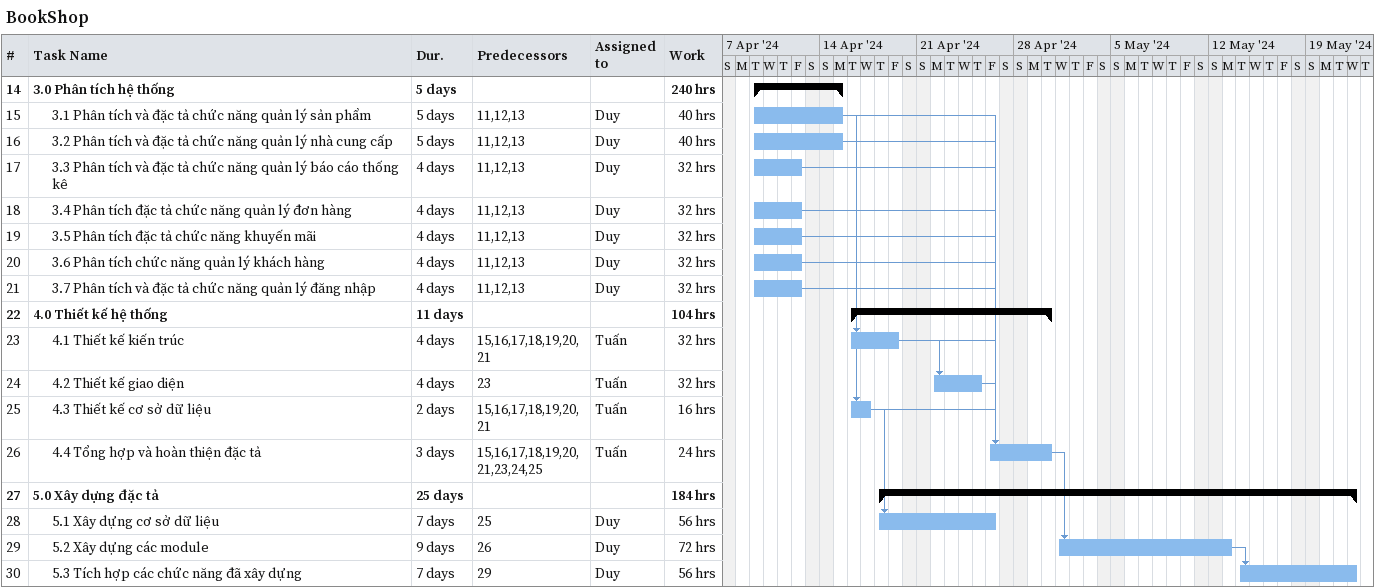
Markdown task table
BookShop

| ID | Level | Task | Duration | Start | Finish | Predecessors | Resources | Work (h) |
|---|---|---|---|---|---|---|---|---|
| 14 | 1 | **3.0 Phân tích hệ thống** | 5d | 2024-04-09 | 2024-04-15 |  |  | 240 |
| 15 | 2 | 3.1 Phân tích và đặc tả chức năng quản lý sản phẩm | 5d | 2024-04-09 | 2024-04-15 | 11, 12, 13 | Duy | 40 |
| 16 | 2 | 3.2 Phân tích và đặc tả chức năng quản lý nhà cung cấp | 5d | 2024-04-09 | 2024-04-15 | 11, 12, 13 | Duy | 40 |
| 17 | 2 | 3.3 Phân tích và đặc tả chức năng quản lý báo cáo thống kê | 4d | 2024-04-09 | 2024-04-12 | 11, 12, 13 | Duy | 32 |
| 18 | 2 | 3.4 Phân tích đặc tả chức năng quản lý đơn hàng | 4d | 2024-04-09 | 2024-04-12 | 11, 12, 13 | Duy | 32 |
| 19 | 2 | 3.5 Phân tích đặc tả chức năng khuyến mãi | 4d | 2024-04-09 | 2024-04-12 | 11, 12, 13 | Duy | 32 |
| 20 | 2 | 3.6 Phân tích chức năng quản lý khách hàng | 4d | 2024-04-09 | 2024-04-12 | 11, 12, 13 | Duy | 32 |
| 21 | 2 | 3.7 Phân tích và đặc tả chức năng quản lý đăng nhập | 4d | 2024-04-09 | 2024-04-12 | 11, 12, 13 | Duy | 32 |
| 22 | 1 | **4.0 Thiết kế hệ thống** | 11d | 2024-04-16 | 2024-04-30 |  |  | 104 |
| 23 | 2 | 4.1 Thiết kế kiến trúc | 4d | 2024-04-16 | 2024-04-19 | 15, 16, 17, 18, 19, 20, 21 | Tuấn | 32 |
| 24 | 2 | 4.2 Thiết kế giao diện | 4d | 2024-04-22 | 2024-04-25 | 23 | Tuấn | 32 |
| 25 | 2 | 4.3 Thiết kế cơ sở dữ liệu | 2d | 2024-04-16 | 2024-04-17 | 15, 16, 17, 18, 19, 20, 21 | Tuấn | 16 |
| 26 | 2 | 4.4 Tổng hợp và hoàn thiện đặc tả | 3d | 2024-04-26 | 2024-04-30 | 15, 16, 17, 18, 19, 20, 21, 23, 24, 25 | Tuấn | 24 |
| 27 | 1 | **5.0 Xây dựng đặc tả** | 25d | 2024-04-18 | 2024-05-22 |  |  | 184 |
| 28 | 2 | 5.1 Xây dựng cơ sở dữ liệu | 7d | 2024-04-18 | 2024-04-26 | 25 | Duy | 56 |
| 29 | 2 | 5.2 Xây dựng các module | 9d | 2024-05-01 | 2024-05-13 | 26 | Duy | 72 |
| 30 | 2 | 5.3 Tích hợp các chức năng đã xây dựng | 7d | 2024-05-14 | 2024-05-22 | 29 | Duy | 56 |
